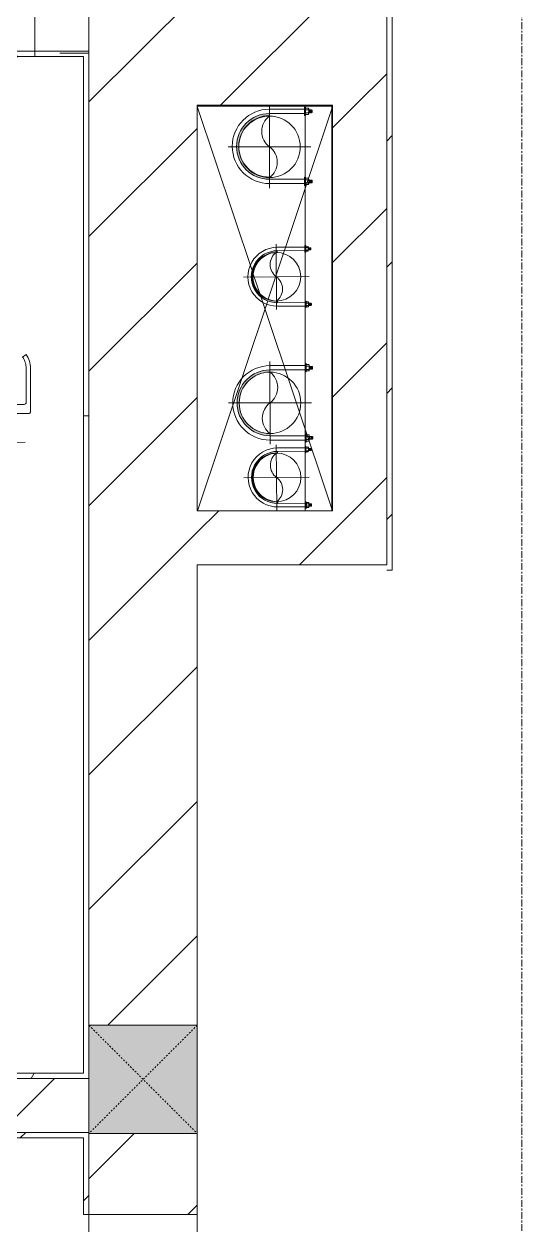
# Model space of a CAD drawing. Header units: millimetres. Extents: x 5357 to 259384, y -16348 to 109893.
# Drawn here: x 41733 to 42653, y 64668 to 66887 of the extents above; entities that cross this region are included whole.
import ezdxf

# ---------------------------------------------------------------- set-up
doc = ezdxf.new("R2010")
doc.units = ezdxf.units.MM
for name, pattern in [('Dash', [6, 3, -3]), ('Grid Line', [22.225, 12.7, -3.175, 3.175, -3.175]), ('IMPORT-CENTER _3_', [10.16, 6.35, -1.27, 1.27, -1.27])]:
    doc.linetypes.add(name, pattern=pattern)
for name, color, linetype, lineweight in [('0-1', 7, 'Continuous', 5), ('0-2', 53, 'Continuous', 9), ('A-DETL-GENF', 92, 'Continuous', 9), ('A-DETL-GENF-1', 53, 'Continuous', 9), ('A-DOOR', 31, 'Continuous', 9), ('A-DOOR-1', 254, 'Continuous', 9), ('A-DOOR-2', 53, 'Continuous', 9), ('A-DOOR-FRAM', 31, 'Continuous', 9), ('A-FLOR-1', 53, 'Continuous', 9), ('A-WALL', 113, 'Continuous', 9), ('A-WALL-1', 9, 'Continuous', 18), ('A-WALL-2', 53, 'Continuous', 9), ('A-WALL-3', 113, 'Continuous', 18), ('A-WALL-PATT', 111, 'Continuous', 9), ('A-WALL-PATT-1', 10, 'Continuous', 9), ('A-WALL-PATT-2', 53, 'Continuous', 9), ('G-IMPT', 8, 'Continuous', 9), ('G-IMPT-2', 8, 'IMPORT-CENTER _3_', 9), ('I-WALL-1', 9, 'Continuous', 18), ('I-WALL-2', 53, 'Continuous', 9), ('I-WALL-3', 2, 'Continuous', 18), ('M-EQPM', 50, 'Continuous', 9), ('S-COLS', 52, 'Continuous', 9), ('S-COLS-1', 253, 'Continuous', 5), ('S-COLS-5', 52, 'Continuous', 18), ('S-COLS-6', 52, 'Dash', 9), ('S-COLS-HDLN', 52, 'Dash', 9), ('S-GRID-1', 1, 'Grid Line', 9)]:
    doc.layers.add(name, color=color, linetype=linetype, lineweight=lineweight)
pattern_1 = [(45, (0, 0), (-116.67262, 116.67262), [])]
pattern_2 = [(0, (0, 0), (894.08, 223.52), [73.762, -596.798, 73.762, -596.798, -3576.32]), (0, (0, 0), (894.08, 223.52), [-1341.12, 73.762, -1267.358, 73.762, -596.798, -1564.64]), (0, (0, 0), (894.08, 223.52), [-3352.8, 73.762, -373.278, 73.762, -1043.838]), (120, (335.28, 111.76), (-640.614, 662.536), [73.762, -596.798, 73.762, -4173.118]), (120, (335.28, 111.76), (-640.614, 662.536), [-744.322, -596.798, 73.762, -1267.358, -2235.2]), (120, (335.28, 111.76), (-640.614, 662.536), [-2682.24, 73.762, -596.798, 73.762, -1490.878]), (120, (335.28, 111.76), (-640.614, 662.536), [-3426.562, -373.278, 73.762, -1043.838]), (240, (447.04, 558.8), (-253.466, -886.056), [73.762, -596.798, 73.762, -4173.118]), (240, (447.04, 558.8), (-253.466, -886.056), [-744.322, -596.798, 73.762, -1267.358, -2235.2]), (240, (447.04, 558.8), (-253.466, -886.056), [-2682.24, 73.762, -596.798, 73.762, -1490.878]), (240, (447.04, 558.8), (-253.466, -886.056), [-3426.562, -373.278, 73.762, -1043.838])]
pattern_3 = [(45, (0, 0), (-124.4508, 124.4508), [])]

# ---------------------------------------------------------------- blocks, each defined once
blk = doc.blocks.new('NCV_TKTC_KET CAU_rvt-1-TKCS_MB CẢNH QUAN CÂY XANH')
at = {"layer": 'A-FLOR-1'}
for p, q in [((42052.7, 66734.9), (42302.6, 66734.9)), ((42052.7, 65986.9), (42052.7, 66734.9))]:
    blk.add_line(p, q, dxfattribs=at)
blk = doc.blocks.new('DOOR_CW_01 CANH MO-PANEL KINH - DIG_02-800x2200-CỬA NHÔM KÍNH-400864-TKCS_MB CẢNH QUAN CÂY XANH')
at = {"layer": 'A-DETL-GENF-1'}
for p, q in [((-347, 772), (-307, 772)), ((-347, 652), (-347, 772)), ((-307, 772), (-307, 652)), ((-392, 637), (-392, 716.5)), ((-349, 720.5), (-388, 720.5)), ((-349, 731.8), (-347, 731.8)), ((-349, 692.2), (-349, 731.8)), ((-347, 692.2), (-347, 731.8)), ((-307, 692.2), (-307, 731.8)), ((-305, 731.8), (-307, 731.8)), ((-305, 692.2), (-305, 731.8)), ((-305, 720.5), (-266, 720.5)), ((-262, 637), (-262, 716.5)), ((-384, 699.5), (-384, 637)), ((-349, 703.5), (-380, 703.5)), ((-347, 692.2), (-349, 692.2)), ((-307, 692.2), (-305, 692.2)), ((-305, 703.5), (-274, 703.5)), ((-270, 699.5), (-270, 637)), ((-307, 652), (-347, 652)), ((-313, 652), (-341, 652)), ((-341, 652), (-341, 638)), ((-313, 638), (-313, 652)), ((-347, 638), (-341, 638)), ((-347, 638), (-347, 196)), ((-307, 638), (-313, 638)), ((-307, 196), (-307, 638)), ((-383.9, 611.2), (-377.3, 615.8)), ((-270.1, 611.2), (-276.7, 615.8)), ((-347, 196), (-341, 196)), ((-307, 182), (-347, 182)), ((-347, 182), (-347, 62)), ((-341, 196), (-341, 182)), ((-341, 182), (-313, 182)), ((-307, 196), (-313, 196)), ((-313, 182), (-313, 196)), ((-307, 62), (-307, 182)), ((-347, 62), (-307, 62))]:
    blk.add_line(p, q, dxfattribs=at)
blk.add_circle((-357, 60), 10, dxfattribs=at)
for centre, radius, start, end in [((-357, 60), 714, 360, 92), ((-388, 716.5), 4, 90, 180), ((-266, 716.5), 4, 0, 90), ((-380, 699.5), 4, 90, 180), ((-274, 699.5), 4, 0, 90), ((-347, 637), 45, 180, 215), ((-347, 637), 37, 180, 215), ((-307, 637), 37, 325, 0), ((-307, 637), 45, 325, 0)]:
    blk.add_arc(centre, radius, start, end, dxfattribs=at)
at = {"layer": 'A-DOOR-2'}
for p, q in [((-360, 50), (-400, 50)), ((-400, 50), (-400, -50)), ((-360, 0), (-360, 50)), ((-357, 50), (-332, 50)), ((400, 50), (360, 50)), ((360, 50), (360, 0)), ((400, -50), (400, 50)), ((-350, 0), (-360, 0)), ((-350, -50), (-350, 0)), ((360, 0), (350, 0)), ((350, 0), (350, -50)), ((-400, -50), (-350, -50)), ((350, -50), (400, -50))]:
    blk.add_line(p, q, dxfattribs=at)
blk = doc.blocks.new('NCV_TKTC_TANG 1_rvt-1-TKCS_MB CẢNH QUAN CÂY XANH')
at = {"layer": 'A-WALL-PATT-1'}
h = blk.add_hatch(dxfattribs=at)
h.set_pattern_fill('FP_11', color=256, style=0, pattern_type=2)
h.set_pattern_definition(pattern_2)
h.paths.add_polyline_path([(41852.6, 66827), (41852.6, 66837), (41752.6, 66836.9), (41752.6, 66827), (41842.6, 66827)])
h.paths.add_polyline_path([(40952.6, 66827), (40952.6, 66837), (40052.6, 66837), (40052.6, 66827), (40944.6, 66827)])
h = blk.add_hatch(dxfattribs=at)
h.set_pattern_fill('FP_11', color=256, style=0, pattern_type=2)
h.set_pattern_definition(pattern_2)
h.paths.add_polyline_path([(41842.6, 64936.9), (41852.6, 64936.9), (41852.6, 66827), (41842.6, 66827), (41842.6, 64946.9)])
h = blk.add_hatch(dxfattribs=at)
h.set_pattern_fill('FP_2', color=256, style=0, pattern_type=2)
h.set_pattern_definition(pattern_3)
h.paths.add_polyline_path([(41670.2, 64836.9), (41852.6, 64836.9), (41852.6, 64936.9), (40052.6, 64936.9), (40052.6, 64836.9), (41065, 64836.9)])
h.paths.add_polyline_path([(39854.5, 64836.9), (39952.6, 64836.9), (39952.6, 64936.9), (38152.6, 64936.9), (38152.6, 64836.9), (39249.3, 64836.9)])
h = blk.add_hatch(dxfattribs=at)
h.set_pattern_fill('FP_11', color=256, style=0, pattern_type=2)
h.set_pattern_definition(pattern_2)
h.paths.add_polyline_path([(41651, 64936.9), (41842.6, 64936.9), (41842.6, 64946.9), (40062.6, 64946.9), (40062.6, 64936.9), (41614.5, 64936.9)])
at = {"layer": 'A-WALL-PATT-2'}
h = blk.add_hatch(dxfattribs=at)
h.set_pattern_fill('FP_10', color=256, style=0, pattern_type=2)
h.set_pattern_definition(pattern_1)
h.paths.add_polyline_path([(39854.5, 64826.9), (41842.6, 64826.9), (41842.6, 64836.9), (38042.6, 64836.9), (38042.6, 64826.9), (39249.3, 64826.9)])
h = blk.add_hatch(dxfattribs=at)
h.set_pattern_fill('FP_10', color=256, style=0, pattern_type=2)
h.set_pattern_definition(pattern_1)
h.paths.add_polyline_path([(41842.6, 61836.9), (41852.6, 61836.9), (41852.6, 63595.3), (41842.6, 63595.3), (41842.6, 61846.9)])
h.paths.add_polyline_path([(41852.6, 64685.3), (41852.6, 64836.9), (41842.6, 64836.9), (41842.6, 64685.3)])
at = {"layer": 'A-WALL-1'}
for p, q in [((41852.6, 64936.9), (40052.6, 64936.9)), ((41852.6, 64836.9), (41852.6, 64936.9)), ((40052.6, 64836.9), (41852.6, 64836.9))]:
    blk.add_line(p, q, dxfattribs=at)
at = {"layer": 'A-WALL-2'}
blk.add_line((41852.6, 66837), (41752.6, 66837), dxfattribs=at)
at = {"layer": 'I-WALL-1'}
for p, q in [((41752.6, 66836.9), (41752.6, 66827)), ((41752.6, 66827), (41842.6, 66827)), ((41842.6, 66827), (41842.6, 64946.9)), ((41852.6, 66827), (41852.6, 66837)), ((41852.6, 64936.9), (41852.6, 66827)), ((40062.6, 64936.9), (41842.6, 64936.9)), ((41842.6, 64946.9), (41651, 64946.9)), ((41842.6, 64936.9), (41852.6, 64936.9)), ((38042.6, 64826.9), (41842.6, 64826.9)), ((41842.6, 64836.9), (40052.6, 64836.9)), ((41852.6, 64836.9), (41842.6, 64836.9)), ((41842.6, 64826.9), (41842.6, 64685.3)), ((41852.6, 64685.3), (41852.6, 64836.9)), ((41842.6, 64685.3), (41852.6, 64685.3))]:
    blk.add_line(p, q, dxfattribs=at)
at = {"layer": 'I-WALL-2'}
blk.add_line((41752.6, 66827), (40952.6, 66827), dxfattribs=at)
at = {"layer": 'A-DOOR-1', "rotation": 180}
blk.add_blockref('DOOR_CW_01 CANH MO-PANEL KINH - DIG_02-800x2200-CỬA NHÔM KÍNH-400864-TKCS_MB CẢNH QUAN CÂY XANH', (41352.6, 66886.9), dxfattribs=at)
blk = doc.blocks.new('TKTC_XREF_251221_MB TANG 1 - TKTC_XREF_260130_MB TANG 1_dwg_CUM U_DN100-4202115-TKCS_MB CẢNH QUAN CÂY XANH')
at = {"layer": 'G-IMPT'}
blk.add_hatch(color=256, dxfattribs=at).paths.add_polyline_path([(0, -61), (0, -57), (14.8, -55.1), (28.5, -49.4), (40.3, -40.3), (49.4, -28.5), (55.1, -14.8), (57, 0), (55.1, 14.8), (49.4, 28.5), (40.3, 40.3), (28.5, 49.4), (14.8, 55.1), (0, 57), (0, 61), (15.8, 58.9), (36.8, 48), (43.1, 43.1), (52.8, 30.5), (58.9, 15.8), (61, 0), (58.9, -15.8), (52.8, -30.5), (43.1, -43.1), (30.5, -52.8), (15.8, -58.9)])
for p, q in [((-79.1, 66.6), (-79.1, 63.4)), ((-76.6, 66.6), (-76.6, 63.4)), ((-74.6, 66.6), (-74.6, 63.4)), ((-72.7, 69.3), (-72.7, 60.7)), ((-66.9, 67.9), (-71.7, 67.9)), ((-66.9, 62.1), (-71.7, 62.1)), ((-65, 69), (0, 69)), ((-79.1, -63.4), (-79.1, -66.6)), ((-76.6, -63.4), (-76.6, -66.6)), ((-74.6, -63.4), (-74.6, -66.6)), ((-72.7, -60.7), (-72.7, -69.3)), ((-66.9, -62.1), (-71.7, -62.1)), ((-66.9, -67.9), (-71.7, -67.9)), ((-65, -69), (0, -69))]:
    blk.add_line(p, q, dxfattribs=at)
at = {"layer": 'G-IMPT', "flags": 128}
for points in [[(-72.7, 67.6), (-78.1, 67.6), (-78.1, 62.4), (-72.7, 62.4)], [(-71.7, 59.2), (-66.9, 59.2), (-66.9, 70.8), (-71.7, 70.8)], [(-66.9, 70.8), (-66.9, 72.7), (-65, 72.7), (-65, 57.3), (-66.9, 57.3), (-66.9, 59.2)], [(-65, 61), (0, 61), (0, 57)], [(-72.7, -62.4), (-78.1, -62.4), (-78.1, -67.6), (-72.7, -67.6)], [(-71.7, -70.8), (-66.9, -70.8), (-66.9, -59.2), (-71.7, -59.2)], [(-66.9, -59.2), (-66.9, -57.3), (-65, -57.3), (-65, -72.7), (-66.9, -72.7), (-66.9, -70.8)], [(-65, -61), (0, -61), (0, -57)]]:
    blk.add_lwpolyline(points, dxfattribs=at)
at = {"layer": 'G-IMPT'}
for centre, radius, start, end in [((-78.1, 66.6), 0.96, 90, 180), ((-78.1, 63.4), 0.96, 180, 270), ((-71.1, 69.3), 1.56, 112.6199, 247.3801), ((-67.9, 65), 4.8, 143.1301, 216.8699), ((-71.1, 60.7), 1.56, 112.6199, 247.3801), ((0, 0), 69, 270, 90), ((0, 0), 61, 270, 90), ((0, 0), 57, 270, 90), ((-78.1, -63.4), 0.96, 90, 180), ((-78.1, -66.6), 0.96, 180, 270), ((-71.1, -60.7), 1.56, 112.6199, 247.3801), ((-67.9, -65), 4.8, 143.1301, 216.8699), ((-71.1, -69.3), 1.56, 112.6199, 247.3801)]:
    blk.add_arc(centre, radius, start, end, dxfattribs=at)
blk = doc.blocks.new('TKTC_XREF_251221_MB TANG 1 - TKTC_XREF_260130_MB TANG 1_dwg_$cc-4202117-TKCS_MB CẢNH QUAN CÂY XANH')
at = {"layer": 'G-IMPT'}
blk.add_circle((0, 0), 0.5, dxfattribs=at)
for centre, radius, start, end in [((0, 0), 0.5, 90, 270), ((0.188, 0.25), 0.313, 126.8699, 233.1301), ((-0.188, -0.25), 0.313, 306.8699, 53.1301)]:
    blk.add_arc(centre, radius, start, end, dxfattribs=at)
at = {"layer": 'G-IMPT-2'}
for p, q in [((0, -0.673), (0, 0.673)), ((-0.673, 0), (0.673, 0))]:
    blk.add_line(p, q, dxfattribs=at)
blk = doc.blocks.new('TKTC_XREF_251221_MB TANG 1 - TKTC_XREF_260130_MB TANG 1_dwg_$cc-V199-TKCS_MB CẢNH QUAN CÂY XANH')
at = {"layer": 'G-IMPT'}
blk.add_circle((0, 0), 0.5, dxfattribs=at)
for centre, radius, start, end in [((0, 0), 0.5, 90, 270), ((0.188, 0.25), 0.313, 126.8699, 233.1301), ((-0.188, -0.25), 0.313, 306.8699, 53.1301)]:
    blk.add_arc(centre, radius, start, end, dxfattribs=at)
at = {"layer": 'G-IMPT-2'}
for p, q in [((0, -0.673), (0, 0.673)), ((-0.673, 0), (0.673, 0))]:
    blk.add_line(p, q, dxfattribs=at)
blk = doc.blocks.new('TKTC_XREF_251221_MB TANG 1 - TKTC_XREF_260130_MB TANG 1_dwg_CUM U_DN100-4202112-TKCS_MB CẢNH QUAN CÂY XANH')
at = {"layer": 'G-IMPT'}
blk.add_hatch(color=256, dxfattribs=at).paths.add_polyline_path([(0, 61), (0, 57), (14.8, 55.1), (28.5, 49.4), (40.3, 40.3), (49.4, 28.5), (55.1, 14.8), (57, 0), (55.1, -14.8), (49.4, -28.5), (40.3, -40.3), (28.5, -49.4), (14.8, -55.1), (0, -57), (0, -61), (15.8, -58.9), (30.5, -52.8), (43.1, -43.1), (52.8, -30.5), (58.9, -15.8), (61, 0), (58.9, 15.8), (52.8, 30.5), (43.1, 43.1), (30.5, 52.8), (15.8, 58.9)])
for p, q in [((-72.7, 69.3), (-72.7, 60.7)), ((-66.9, 67.9), (-71.7, 67.9)), ((-65, 69), (0, 69)), ((-79.1, 66.6), (-79.1, 63.4)), ((-76.6, 66.6), (-76.6, 63.4)), ((-74.6, 66.6), (-74.6, 63.4)), ((-66.9, 62.1), (-71.7, 62.1)), ((-79.1, -63.4), (-79.1, -66.6)), ((-76.6, -63.4), (-76.6, -66.6)), ((-74.6, -63.4), (-74.6, -66.6)), ((-72.7, -60.7), (-72.7, -69.3)), ((-66.9, -62.1), (-71.7, -62.1)), ((-66.9, -67.9), (-71.7, -67.9)), ((-65, -69), (0, -69))]:
    blk.add_line(p, q, dxfattribs=at)
at = {"layer": 'G-IMPT', "flags": 128}
for points in [[(-72.7, 67.6), (-78.1, 67.6), (-78.1, 62.4), (-72.7, 62.4)], [(-71.7, 59.2), (-66.9, 59.2), (-66.9, 70.8), (-71.7, 70.8)], [(-66.9, 70.8), (-66.9, 72.7), (-65, 72.7), (-65, 57.3), (-66.9, 57.3), (-66.9, 59.2)], [(-65, 61), (0, 61), (0, 57)], [(-72.7, -62.4), (-78.1, -62.4), (-78.1, -67.6), (-72.7, -67.6)], [(-71.7, -70.8), (-66.9, -70.8), (-66.9, -59.2), (-71.7, -59.2)], [(-66.9, -59.2), (-66.9, -57.3), (-65, -57.3), (-65, -72.7), (-66.9, -72.7), (-66.9, -70.8)], [(-65, -61), (0, -61), (0, -57)]]:
    blk.add_lwpolyline(points, dxfattribs=at)
at = {"layer": 'G-IMPT'}
for centre, radius, start, end in [((-78.1, 66.6), 0.96, 90, 180), ((-71.1, 69.3), 1.56, 112.6199, 247.3801), ((-67.9, 65), 4.8, 143.1301, 216.8699), ((0, 0), 69, 270, 90), ((-78.1, 63.4), 0.96, 180, 270), ((-71.1, 60.7), 1.56, 112.6199, 247.3801), ((0, 0), 61, 270, 90), ((0, 0), 57, 270, 90), ((-78.1, -63.4), 0.96, 90, 180), ((-78.1, -66.6), 0.96, 180, 270), ((-71.1, -60.7), 1.56, 112.6199, 247.3801), ((-67.9, -65), 4.8, 143.1301, 216.8699), ((-71.1, -69.3), 1.56, 112.6199, 247.3801)]:
    blk.add_arc(centre, radius, start, end, dxfattribs=at)
blk = doc.blocks.new('TKTC_XREF_251221_MB TANG 1 - TKTC_XREF_260130_MB TANG 1_dwg_$cc-4202114-TKCS_MB CẢNH QUAN CÂY XANH')
at = {"layer": 'G-IMPT'}
blk.add_circle((0, 0), 0.5, dxfattribs=at)
for centre, radius, start, end in [((0, 0), 0.5, 90, 270), ((0.188, 0.25), 0.313, 126.8699, 233.1301), ((-0.188, -0.25), 0.313, 306.8699, 53.1301)]:
    blk.add_arc(centre, radius, start, end, dxfattribs=at)
at = {"layer": 'G-IMPT-2'}
for p, q in [((0, -0.673), (0, 0.673)), ((-0.673, 0), (0.673, 0))]:
    blk.add_line(p, q, dxfattribs=at)
blk = doc.blocks.new('TKTC_XREF_251221_MB TANG 1 - TKTC_XREF_260130_MB TANG 1_dwg_$cc-4202118-TKCS_MB CẢNH QUAN CÂY XANH')
at = {"layer": 'G-IMPT'}
blk.add_circle((0, 0), 0.5, dxfattribs=at)
for centre, radius, start, end in [((0, 0), 0.5, 90, 270), ((0.188, 0.25), 0.313, 126.8699, 233.1301), ((-0.188, -0.25), 0.313, 306.8699, 53.1301)]:
    blk.add_arc(centre, radius, start, end, dxfattribs=at)
at = {"layer": 'G-IMPT-2'}
for p, q in [((0, -0.673), (0, 0.673)), ((-0.673, 0), (0.673, 0))]:
    blk.add_line(p, q, dxfattribs=at)
blk = doc.blocks.new('TKTC_XREF_251221_MB TANG 1 - TKTC_XREF_260130_MB TANG 1_dwg-4202109-TKCS_MB CẢNH QUAN CÂY XANH')
at = {"layer": 'G-IMPT'}
blk.add_line((-160899.7, -335359.7), (-160899.7, -334609.7), dxfattribs=at)
at = {"layer": 'G-IMPT', "flags": 128}
blk.add_lwpolyline([(-160874, -334609.7), (-160850.5, -334609.9), (-160850.5, -335359.7)], dxfattribs=at)
for name, p, xscale, yscale, zscale, rotation in [('TKTC_XREF_251221_MB TANG 1 - TKTC_XREF_260130_MB TANG 1_dwg_$cc-4202114-TKCS_MB CẢNH QUAN CÂY XANH', (-160965.6, -334686.8), 113.7150000000092, 113.7150000000092, 113.7150000000092, 0.04476088158440977), ('TKTC_XREF_251221_MB TANG 1 - TKTC_XREF_260130_MB TANG 1_dwg_CUM U_DN100-4202112-TKCS_MB CẢNH QUAN CÂY XANH', (-160965.6, -334686), 0.9975000000000005, 0.9975000000000005, 0.9975000000000005, 180.0467435561312), ('TKTC_XREF_251221_MB TANG 1 - TKTC_XREF_260130_MB TANG 1_dwg_$cc-4202118-TKCS_MB CẢNH QUAN CÂY XANH', (-160953, -334927.1), 90.0000000000512, 90.0000000000512, 90.0000000000512, 0.419778997776333), ('TKTC_XREF_251221_MB TANG 1 - TKTC_XREF_260130_MB TANG 1_dwg_CUM U_DN100-4202112-TKCS_MB CẢNH QUAN CÂY XANH', (-160964.7, -335160.3), 0.9974999999999966, 0.9974999999999966, 0.9974999999999966, 180.0467435564899), ('TKTC_XREF_251221_MB TANG 1 - TKTC_XREF_260130_MB TANG 1_dwg_$cc-4202117-TKCS_MB CẢNH QUAN CÂY XANH', (-160952.6, -335298.2), 90.0000000000512, 90.0000000000512, 90.0000000000512, 0.419778997776333)]:
    blk.add_blockref(name, p, dxfattribs=dict(xscale=xscale, yscale=yscale, zscale=zscale, rotation=rotation))
at = {"extrusion": (0, 0, -1)}
for name, p, xscale, yscale, zscale, rotation in [('TKTC_XREF_251221_MB TANG 1 - TKTC_XREF_260130_MB TANG 1_dwg_CUM U_DN100-4202115-TKCS_MB CẢNH QUAN CÂY XANH', (160951.1, -334927.1), 0.7894736842105242, 0.7894736842105242, -0.7894736842105241, 359.5802210006287), ('TKTC_XREF_251221_MB TANG 1 - TKTC_XREF_260130_MB TANG 1_dwg_$cc-V199-TKCS_MB CẢNH QUAN CÂY XANH', (160964.7, -335160.3), 113.7150000000092, 113.7150000000092, -113.7150000000092, 179.9532564459116), ('TKTC_XREF_251221_MB TANG 1 - TKTC_XREF_260130_MB TANG 1_dwg_CUM U_DN100-4202115-TKCS_MB CẢNH QUAN CÂY XANH', (160950.7, -335298.2), 0.7894736842105242, 0.7894736842105242, -0.7894736842105241, 359.5802210006287)]:
    blk.add_blockref(name, p, dxfattribs=dict(at, xscale=xscale, yscale=yscale, zscale=zscale, rotation=rotation))
blk = doc.blocks.new('TKTC_XREF_251221_MB TANG 1 - TKTC_XREF_251221_MB TANG 1-2038492-TKCS_MB CẢNH QUAN CÂY XANH')
blk.add_blockref('TKTC_XREF_251221_MB TANG 1 - TKTC_XREF_260130_MB TANG 1_dwg-4202109-TKCS_MB CẢNH QUAN CÂY XANH', (169499.1, 384109.7))
blk = doc.blocks.new('G1_SOF - BO TRU - 200x200-3050151-TKCS_MB CẢNH QUAN CÂY XANH')
at = {"layer": 'S-COLS-HDLN'}
for p, q in [((-100, 100), (100, -100)), ((100, 100), (-100, -100))]:
    blk.add_line(p, q, dxfattribs=at)
blk = doc.blocks.new('FD_05 - FD_05-1000x2200mm-835434-TKCS_MB CẢNH QUAN CÂY XANH')
at = {"layer": 'A-DETL-GENF'}
for p, q in [((470, 100), (470, 1120)), ((470, 1120), (510, 1120)), ((510, 1120), (510, 100)), ((510, 100), (470, 100))]:
    blk.add_line(p, q, dxfattribs=at)
blk.add_arc((510, 100), 1020, 92.2475, 180, dxfattribs=at)
at = {"layer": 'A-DOOR-FRAM'}
for p, q in [((-510, 100), (-545, 100)), ((-545, 100), (-545, -100)), ((-510, 60), (-510, 100)), ((545, 100), (510, 100)), ((510, 100), (510, 60)), ((545, -100), (545, 100)), ((-500, 60), (-510, 60)), ((-500, -100), (-500, 60)), ((510, 60), (500, 60)), ((500, 60), (500, -100)), ((-545, -100), (-500, -100)), ((500, -100), (545, -100))]:
    blk.add_line(p, q, dxfattribs=at)

msp = doc.modelspace()

# ---------------------------------------------------------------- hatches: boundary and pattern name
at = {"layer": 'A-WALL-PATT'}
h = msp.add_hatch(dxfattribs=at)
h.set_pattern_fill('FP_41', color=256, style=0, pattern_type=2)
h.set_pattern_definition(pattern_1)
h.paths.add_polyline_path([(42402.6, 65876.9), (42412.6, 65876.9), (42412.6, 70046.9), (42402.6, 70046.9), (42402.6, 65886.9)])
h = msp.add_hatch(dxfattribs=at)
h.set_pattern_fill('FP_1', color=256, style=0, pattern_type=2)
h.set_pattern_definition(pattern_3)
h.paths.add_polyline_path([(42402.6, 66736.9), (42402.6, 66936.9), (41852.6, 66936.9), (41852.6, 66736.9), (42302.6, 66736.9)])
h = msp.add_hatch(dxfattribs=at)
h.set_pattern_fill('FP_1', color=256, style=0, pattern_type=2)
h.set_pattern_definition(pattern_3)
h.paths.add_polyline_path([(41852.6, 65886.9), (42052.6, 65886.9), (42052.6, 66736.9), (41852.6, 66736.9), (41852.6, 66005.3)])
h = msp.add_hatch(dxfattribs=at)
h.set_pattern_fill('FP_1', color=256, style=0, pattern_type=2)
h.set_pattern_definition(pattern_3)
h.paths.add_polyline_path([(42302.6, 65986.9), (42402.6, 65986.9), (42402.6, 66736.9), (42302.6, 66736.9), (42302.6, 66498.4)])
h = msp.add_hatch(dxfattribs=at)
h.set_pattern_fill('FP_1', color=256, style=0, pattern_type=2)
h.set_pattern_definition(pattern_3)
h.paths.add_polyline_path([(42402.6, 65886.9), (42402.6, 65986.9), (42052.6, 65986.9), (42052.6, 65886.9), (42275.4, 65886.9)])
h = msp.add_hatch(dxfattribs=at)
h.set_pattern_fill('FP_1', color=256, style=0, pattern_type=2)
h.set_pattern_definition(pattern_3)
h.paths.add_polyline_path([(42052.6, 61836.9), (42052.6, 63595.3), (41852.6, 63595.3), (41852.6, 61836.9)])
h.paths.add_polyline_path([(42052.6, 64685.3), (42052.6, 64835.3), (41852.6, 64835.3), (41852.6, 64685.3), (41892.6, 64685.3)])
h.paths.add_polyline_path([(41852.6, 65035.3), (42052.6, 65035.3), (42052.6, 65886.9), (41852.6, 65886.9), (41852.6, 65512.2)])
at = {"layer": 'S-COLS-1'}
msp.add_hatch(color=256, dxfattribs=at).paths.add_polyline_path([(41852.6, 64835.3), (42052.6, 64835.3), (42052.6, 65035.3), (41852.6, 65035.3)])

# ---------------------------------------------------------------- linework, layer by layer
at = {"layer": '0-2'}
for p, q in [((42153.9, 66431.2), (42052.7, 66734.2)), ((42183.8, 66378.2), (42302.6, 66734)), ((42155.4, 66426.8), (42153.9, 66431.2)), ((42168.1, 66388.6), (42156.2, 66424.4)), ((42053.2, 65986.9), (42182.8, 66375.2)), ((42169.6, 66384.1), (42168.6, 66387.2)), ((42302.3, 65986.8), (42170.1, 66382.8))]:
    msp.add_line(p, q, dxfattribs=at)
at = {"layer": 'A-WALL'}
for p, q in [((42052.6, 65035.3), (42052.6, 65886.9)), ((41852.6, 65035.3), (42052.6, 65035.3)), ((42052.6, 64835.3), (41852.6, 64835.3)), ((42052.6, 64685.3), (42052.6, 64835.3))]:
    msp.add_line(p, q, dxfattribs=at)
at = {"layer": 'A-WALL-3'}
for p, q in [((42402.6, 66736.9), (42402.6, 70036.9)), ((41852.6, 66936.9), (41852.6, 65035.3)), ((42052.6, 66736.9), (42302.6, 66736.9)), ((42052.6, 65986.9), (42052.6, 66736.9)), ((42302.6, 66736.9), (42302.6, 65986.9)), ((42302.6, 65986.9), (42052.6, 65986.9)), ((42052.6, 65886.9), (42402.6, 65886.9)), ((41852.6, 64835.3), (41852.6, 64685.3))]:
    msp.add_line(p, q, dxfattribs=at)
at = {"layer": 'I-WALL-3'}
for p, q in [((42402.6, 70036.9), (42402.6, 65886.9)), ((42412.6, 65876.9), (42412.6, 70046.9)), ((42402.6, 65876.9), (42412.6, 65876.9))]:
    msp.add_line(p, q, dxfattribs=at)
at = {"layer": 'S-COLS'}
for p, q in [((42052.6, 65035.3), (41852.6, 65035.3)), ((41852.6, 64835.3), (42052.6, 64835.3))]:
    msp.add_line(p, q, dxfattribs=at)
at = {"layer": 'S-COLS-5'}
for p, q in [((41852.6, 65035.3), (41852.6, 64835.3)), ((42052.6, 64835.3), (42052.6, 65035.3))]:
    msp.add_line(p, q, dxfattribs=at)
at = {"layer": 'S-GRID-1'}
msp.add_line((42652.6, 20960.6), (42652.6, 80482.7), dxfattribs=at)

# ---------------------------------------------------------------- block references
at = {"layer": '0-1'}
for name in ['NCV_TKTC_KET CAU_rvt-1-TKCS_MB CẢNH QUAN CÂY XANH', 'NCV_TKTC_TANG 1_rvt-1-TKCS_MB CẢNH QUAN CÂY XANH']:
    msp.add_blockref(name, (0, 0), dxfattribs=at)
at = {"layer": 'A-DOOR', "rotation": 89.99999999999991}
msp.add_blockref('FD_05 - FD_05-1000x2200mm-835434-TKCS_MB CẢNH QUAN CÂY XANH', (41952.6, 64140.3), dxfattribs=at)
at = {"layer": 'M-EQPM'}
msp.add_blockref('TKTC_XREF_251221_MB TANG 1 - TKTC_XREF_251221_MB TANG 1-2038492-TKCS_MB CẢNH QUAN CÂY XANH', (33652.6, 17236.9), dxfattribs=at)
at = {"layer": 'S-COLS-6'}
msp.add_blockref('G1_SOF - BO TRU - 200x200-3050151-TKCS_MB CẢNH QUAN CÂY XANH', (41952.6, 64935.3), dxfattribs=at)

doc.saveas('drawing.dxf')
